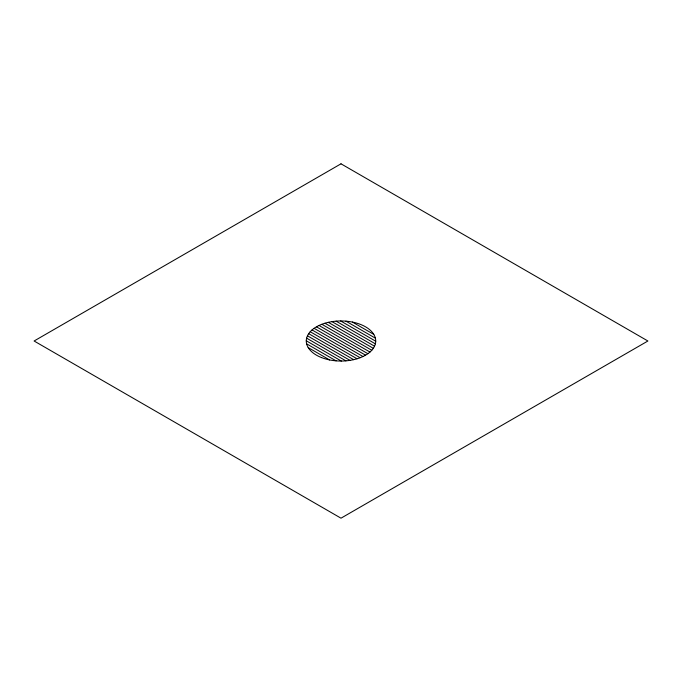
<?xml version="1.0" encoding="UTF-8"?>
<svg xmlns="http://www.w3.org/2000/svg" width="682" height="682" viewBox="0 0 682 682"><rect width="100%" height="100%" fill="white"/><g stroke="black" fill="none" stroke-linecap="round" stroke-linejoin="round"><path stroke-width="1.02" d="M352.398 322.066L373.796 334.419M345.91 321.154L375.373 338.161M340.65 320.958L375.722 341.205M336.09 321.154L375.373 343.839M332.015 321.64L374.537 346.192M328.315 322.339L373.327 348.323M324.947 323.225L371.784 350.267M321.853 324.274L369.968 352.057M319.023 325.476L367.888 353.685M316.448 326.823L365.552 355.177M314.112 328.315L362.977 356.524M312.032 329.943L360.147 357.726M310.216 331.733L357.053 358.775M308.673 333.677L353.685 359.661M307.463 335.808L349.985 360.36M306.627 338.161L345.91 360.846M306.278 340.795L341.35 361.042M306.627 343.839L336.09 360.846M308.204 347.581L329.602 359.934M341 163.816L34.1 341L341 518.184L647.9 341L341 163.816M321.537 357.598A34.722 20.042 0 0 0 375.637 342.432A34.722 20.042 0 0 0 325.825 322.97A34.722 20.042 0 0 0 321.537 357.598"/></g></svg>
